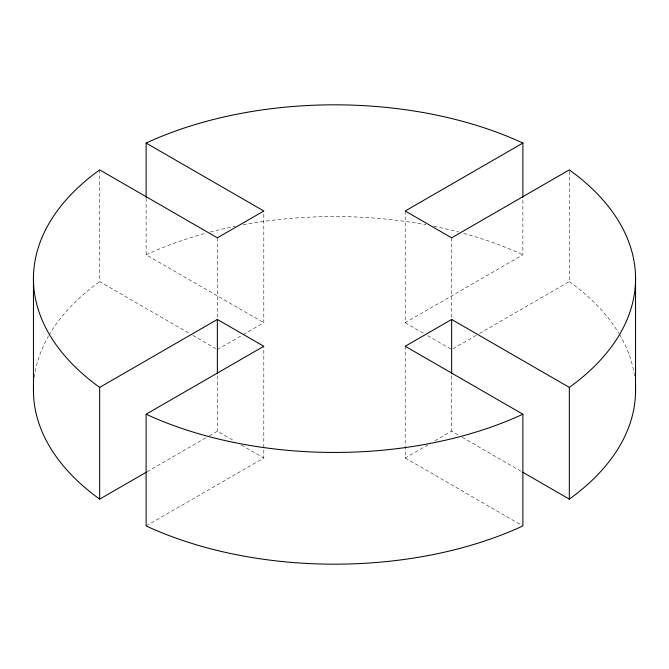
<?xml version="1.0" encoding="UTF-8"?>
<svg xmlns="http://www.w3.org/2000/svg" width="669" height="669" viewBox="0 0 669 669"><rect width="100%" height="100%" fill="white"/><g stroke="black" fill="none" stroke-linecap="round" stroke-linejoin="round"><path stroke-width="0.5" stroke-dasharray="3.35 2.51" d="M217.358 349.553L242.37 335.11M243.265 334.6L263.803 322.734L263.803 211.003M147.071 471.762L208.377 436.364M209.272 435.845L217.358 431.179L234.777 441.239M405.197 211.003L405.197 322.734L522.882 254.789L522.882 198.4M146.118 525.943L263.803 457.997L263.803 346.266M476.161 335.395L451.642 349.553L426.63 335.11M479.43 333.505L569.327 281.607L569.327 169.876M405.197 346.266L405.197 457.997L427.692 445.01M434.95 440.812L451.642 431.179L461.518 436.882M405.197 322.734L425.735 334.6M146.118 198.4L146.118 254.789L263.803 322.734M462.262 437.317L521.929 471.762M99.673 169.876L99.673 281.607L189.57 333.505M192.839 335.395L215.727 348.608M405.197 457.997L521.979 525.424M241.308 445.01L263.803 457.997M451.642 237.821L451.642 318.227M451.642 375.836L451.642 431.179M217.358 237.821L217.358 318.227M217.358 375.836L217.358 431.179M34.303 377.324A301.05 173.806 0 0 1 48.411 336.256M48.921 335.37A301.05 173.806 0 0 1 99.673 281.607M146.118 254.789A301.05 173.806 0 0 1 205.35 233.364M210.183 232.068A301.05 173.806 0 0 1 235.17 226.289M243.048 224.767A301.05 173.806 0 0 1 425.952 224.767M433.83 226.289A301.05 173.806 0 0 1 458.817 232.068M463.65 233.364A301.05 173.806 0 0 1 522.882 254.789M569.327 281.607A301.05 173.806 0 0 1 619.042 333.605M619.569 334.483A301.05 173.806 0 0 1 634.697 377.324"/><path stroke-width="1" d="M146.386 472.155L99.673 499.124L99.673 387.393L217.358 319.447L263.803 346.266L146.118 414.211L146.118 525.943A301.05 173.806 0 0 0 522.882 525.943L522.882 414.211L405.197 346.266L451.642 319.447L569.327 387.393L569.327 499.124L522.614 472.155M522.882 197.355L522.882 143.057L405.197 211.003L451.642 237.821L569.327 169.876A301.05 173.806 0 0 1 569.327 387.393M146.118 197.355L146.118 143.057L263.803 211.003L217.358 237.821L99.673 169.876A301.05 173.806 0 0 0 99.673 387.393M635.55 278.639L635.55 390.362M451.642 319.447L451.642 373.745M217.358 319.447L217.358 373.745M33.45 278.639L33.45 390.362M635.425 385.344A301.05 173.806 0 0 1 569.327 499.124M99.673 499.124A301.05 173.806 0 0 1 33.575 385.344M522.882 414.211A301.05 173.806 0 0 1 146.118 414.211M146.118 143.057A301.05 173.806 0 0 1 522.882 143.057"/></g></svg>
